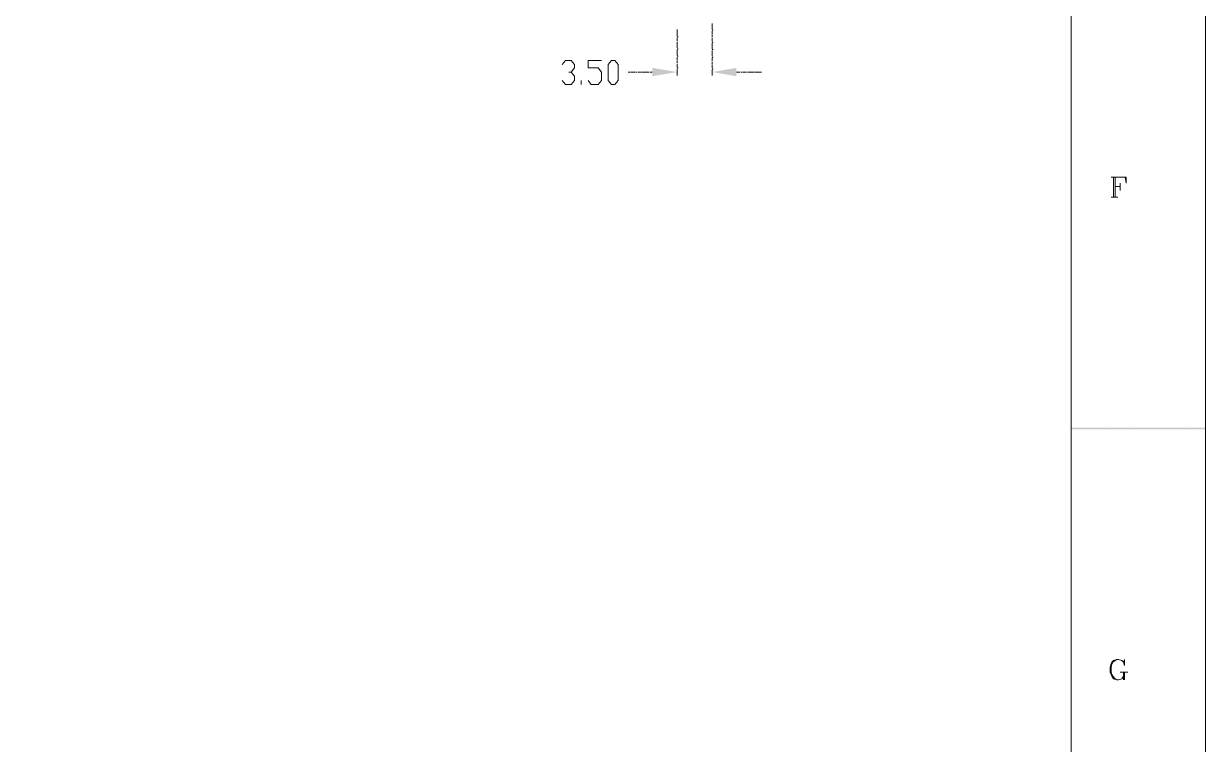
# Model space of a CAD drawing. Header units: millimetres. Extents: x 3 to 291, y 3 to 207.
# Drawn here: x 231.5 to 291.4, y 39.8 to 76.4 of the extents above; entities that cross this region are included whole.
import ezdxf

# ---------------------------------------------------------------- set-up
doc = ezdxf.new("R2010")
doc.units = ezdxf.units.MM

msp = doc.modelspace()

# ---------------------------------------------------------------- hatches: boundary and pattern name
at = {"true_color": 0x00ffff}
h = msp.add_hatch(color=4, dxfattribs=at)
h.dxf.hatch_style = 2
h.paths.add_polyline_path([(264.625702, 73.940705), (263.355349, 74.152725), (263.355349, 73.729039)])
h = msp.add_hatch(color=4, dxfattribs=at)
h.dxf.hatch_style = 2
h.paths.add_polyline_path([(266.403737, 73.940705), (267.631051, 73.729039), (267.631051, 74.152725)])
h = msp.add_hatch(color=7)
h.dxf.hatch_style = 2
h.paths.add_polyline_path([(284.607, 55.90667), (284.607, 55.822356), (291.422667, 55.90667)])
h = msp.add_hatch(color=7)
h.dxf.hatch_style = 2
h.paths.add_polyline_path([(284.607, 55.822215), (291.422667, 55.822215), (291.422667, 55.906529)])

# ---------------------------------------------------------------- linework, layer by layer
at = {"color": 7, "lineweight": 0}
for points in [[(291.422702, 3.286619), (291.422702, 206.824933)], [(9.990667, 200.009478), (284.607, 200.009478), (284.607, 10.102144), (9.990667, 10.102144)]]:
    msp.add_lwpolyline(points, close=True, dxfattribs=at)
at = {"color": 4, "lineweight": 0, "true_color": 0x00ffff}
for points in [[(266.403737, 76.396039), (266.403737, 76.269391), (266.403737, 76.227058), (266.403737, 76.099705)], [(264.625702, 76.099741), (264.625702, 75.93076), (264.625702, 75.888074), (264.625702, 75.761074)], [(264.625702, 75.718705), (264.668035, 75.718705)], [(264.625702, 75.676337), (264.625702, 75.549689), (264.625702, 75.507356)], [(266.403737, 76.057372), (266.446071, 76.057372)], [(266.403737, 76.015003), (266.403737, 75.888356), (266.403737, 75.846023)], [(266.403737, 75.803478), (266.403737, 75.718811)], [(266.403737, 75.676337), (266.403737, 75.634356), (266.403737, 75.507356)], [(264.625702, 75.464811), (264.625702, 75.337811), (264.625702, 75.295478), (264.625702, 75.168478)], [(264.625702, 75.12618), (264.668035, 75.12618)], [(264.625702, 75.083776), (264.625702, 74.956776), (264.625702, 74.914795), (264.625702, 74.787443)], [(266.403737, 75.464811), (266.446071, 75.464811)], [(266.403737, 75.422442), (266.403737, 75.295442), (266.403737, 75.253462), (266.403737, 75.126109)], [(266.403737, 75.083776), (266.446071, 75.083776)], [(266.403737, 75.041407), (266.403737, 74.91476), (266.403737, 74.872427), (266.403737, 74.745074)], [(264.625702, 74.745144), (264.668035, 74.745144)], [(264.625702, 74.702776), (264.625702, 74.576129), (264.625702, 74.533795)], [(264.625702, 74.491215), (264.625702, 74.406548)], [(264.625702, 74.364109), (264.625702, 74.321776), (264.625702, 74.195129)], [(266.403737, 74.702776), (266.446071, 74.702776)], [(266.403737, 74.660372), (266.403737, 74.533725), (266.403737, 74.491391)], [(266.403737, 74.448846), (266.403737, 74.36418)], [(262.212772, 73.940705), (262.128106, 73.940705)], [(262.255141, 73.940705), (262.297122, 73.940705)], [(262.466667, 73.940705), (262.424333, 73.940705), (262.297333, 73.940705)], [(262.593808, 73.940705), (262.509141, 73.940705)], [(262.805333, 73.940705), (262.678333, 73.940705), (262.636353, 73.940705)], [(262.847702, 73.940705), (262.890035, 73.940705)], [(263.186333, 73.940705), (263.059333, 73.940705), (263.017, 73.940705), (262.89, 73.940705)], [(263.228843, 73.940705), (263.271176, 73.940705)], [(263.35549, 73.940705), (263.271176, 73.940705)], [(264.625702, 74.152584), (264.668035, 74.152584)], [(264.625702, 74.110215), (264.625702, 73.983215), (264.625702, 73.940882), (264.625702, 73.771548)], [(266.403737, 74.321741), (266.403737, 74.279407), (266.403737, 74.15276)], [(266.403737, 74.110215), (266.446071, 74.110215)], [(266.403737, 74.067846), (266.403737, 73.940846), (266.403737, 73.898513), (266.403737, 73.771513)], [(267.631192, 73.940705), (267.758192, 73.940705), (267.800526, 73.940705)], [(267.843071, 73.940705), (267.927737, 73.940705)], [(267.969859, 73.940705), (268.012192, 73.940705), (268.139192, 73.940705)], [(268.181737, 73.940705), (268.224071, 73.940705)], [(268.224106, 73.940705), (268.350753, 73.940705), (268.393086, 73.940705), (268.520439, 73.940705)], [(268.562772, 73.940705), (268.605106, 73.940705)], [(268.605141, 73.940705), (268.731788, 73.940705), (268.774122, 73.940705), (268.901474, 73.940705)]]:
    msp.add_lwpolyline(points, dxfattribs=at)
at = {"color": 6, "lineweight": 0, "true_color": 0xff00ff}
for points in [[(258.783526, 74.321741), (258.952859, 74.53376), (259.249192, 74.53376), (259.418878, 74.321741), (259.418878, 74.15276), (259.249192, 73.940741), (259.122192, 73.940741)], [(260.096106, 73.517654), (260.265086, 73.305635), (260.603753, 73.305635), (260.773439, 73.517654), (260.773439, 73.940635), (260.603753, 74.152654), (260.096106, 74.152654), (260.096106, 74.533654), (260.773439, 74.533654)], [(259.249298, 73.940705), (259.418631, 73.729039), (259.418631, 73.517725), (259.249298, 73.305705), (258.952965, 73.305705), (258.783631, 73.517725)], [(259.757439, 73.305776), (259.757439, 73.517795)]]:
    msp.add_lwpolyline(points, dxfattribs=at)
msp.add_lwpolyline([(261.281192, 73.305776), (261.112212, 73.517795), (261.112212, 74.321776), (261.281192, 74.533442), (261.450526, 74.533442), (261.619859, 74.321776), (261.619859, 73.517795), (261.450526, 73.305776)], close=True, dxfattribs=at)
at = {"color": 7, "lineweight": 0}
for points in [[(286.638824, 68.60667), (287.400824, 68.60667), (287.400824, 68.310337), (287.35849, 68.60667)], [(286.765965, 68.60667), (286.765965, 67.59067)], [(286.850631, 68.60667), (286.850631, 67.59067)], [(286.850702, 68.141215), (287.104702, 68.141215)], [(287.104631, 68.310337), (287.104631, 67.929337)], [(286.638682, 67.590529), (286.977702, 67.590529)], [(287.274106, 44.011109), (287.316439, 43.842129), (287.316439, 44.138109), (287.274106, 44.011109), (287.189439, 44.095776), (287.019753, 44.138109), (286.935439, 44.138109), (286.766106, 44.095776), (286.681086, 44.011109), (286.638753, 43.926443), (286.596772, 43.757109), (286.596772, 43.503462), (286.638753, 43.376109), (286.681086, 43.291443), (286.766106, 43.164795), (286.935439, 43.122109), (287.019753, 43.122109), (287.189439, 43.164795), (287.274106, 43.291443)], [(286.935474, 44.138215), (286.850808, 44.095882), (286.723455, 44.011215), (286.681122, 43.926196), (286.638788, 43.757215), (286.638788, 43.503215), (286.681122, 43.376215), (286.723455, 43.291548), (286.850808, 43.164548), (286.935474, 43.122215)], [(287.104772, 43.503286), (287.485773, 43.503286)], [(287.274106, 43.503286), (287.274106, 43.122286)], [(287.316439, 43.503286), (287.316439, 43.122286)]]:
    msp.add_lwpolyline(points, dxfattribs=at)

doc.saveas('drawing.dxf')
